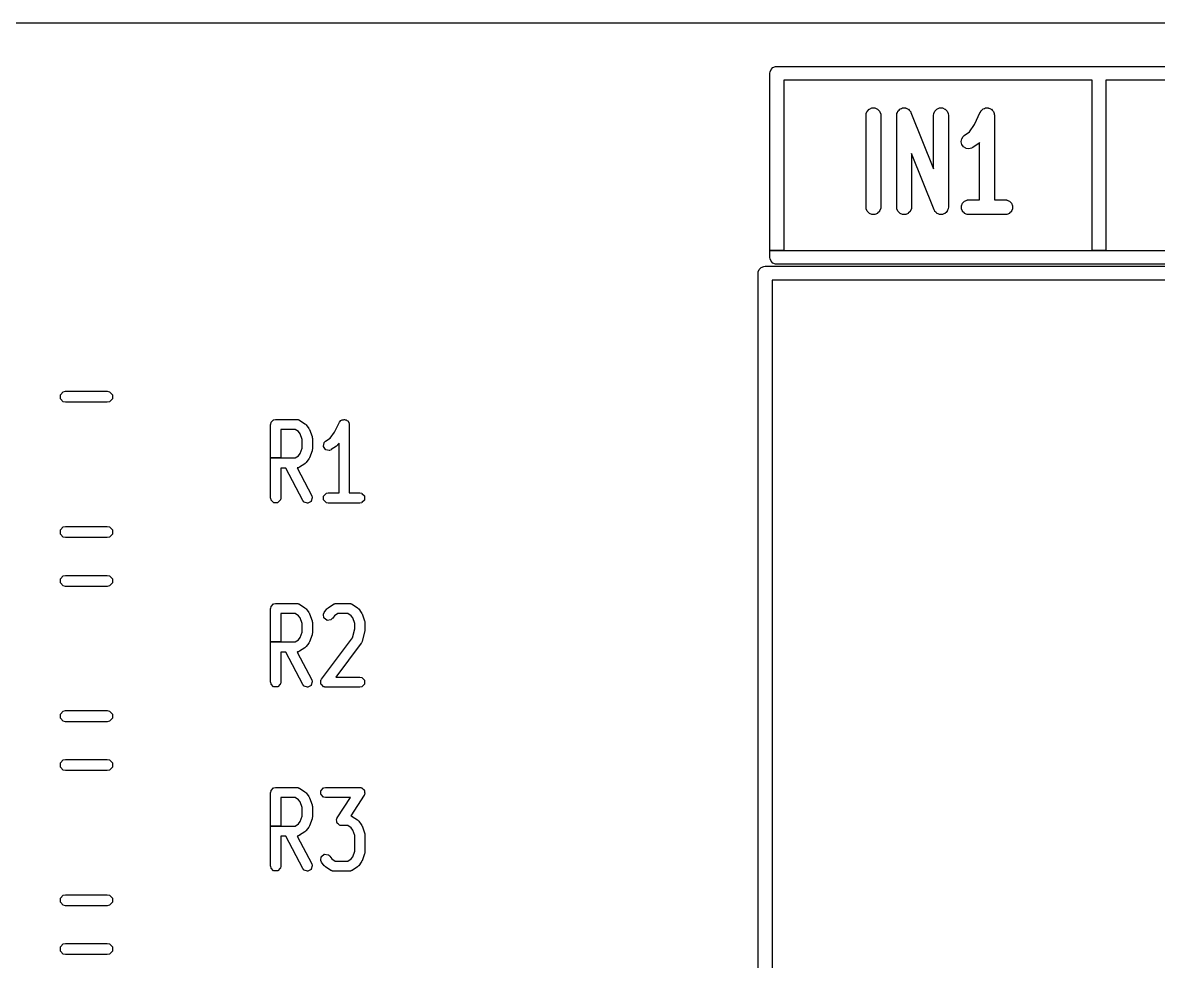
# Model space of a CAD drawing. Header units: millimetres. Extents: x 0 to 98, y 0 to 67.8.
# Drawn here: x 24.56 to 36.89, y 57.6 to 67.8 of the extents above; entities that cross this region are included whole.
import ezdxf

# ---------------------------------------------------------------- set-up
doc = ezdxf.new("R2010")
doc.units = ezdxf.units.MM
doc.layers.add('Edge.Cuts', color=254, linetype='CONTINUOUS', true_color=0xd0d2cd)

msp = doc.modelspace()

# ---------------------------------------------------------------- linework, layer by layer
at = {"layer": 'Edge.Cuts', "linetype": 'CONTINUOUS'}
for p, q in [((0, 67.8), (98, 67.8)), ((32.675, 67.25), (32.676441, 67.264632)), ((32.675, 65.325), (32.675, 67.25)), ((32.676441, 67.264632), (32.68764, 67.291668)), ((32.68764, 67.291668), (32.708332, 67.31236)), ((32.708332, 67.31236), (32.735368, 67.323559)), ((32.735368, 67.323559), (32.75, 67.325)), ((32.75, 67.325), (46.75, 67.325)), ((36.175, 67.175), (32.825, 67.175)), ((32.825, 67.175), (32.825, 65.325)), ((36.175, 65.325), (36.175, 67.175)), ((39.675, 67.175), (36.325, 67.175)), ((36.325, 67.175), (36.325, 65.325)), ((33.734104, 66.840385), (33.754796, 66.861077)), ((33.754796, 66.861077), (33.756419, 66.86216)), ((33.756419, 66.86216), (33.783455, 66.873359)), ((33.783455, 66.873359), (33.785368, 66.87374)), ((33.785368, 66.87374), (33.814632, 66.87374)), ((33.814632, 66.87374), (33.816545, 66.873359)), ((33.816545, 66.873359), (33.843581, 66.86216)), ((33.843581, 66.86216), (33.845204, 66.861077)), ((33.845204, 66.861077), (33.865896, 66.840385)), ((34.078131, 66.85108), (34.08813, 66.861077)), ((34.08813, 66.861077), (34.088914, 66.861602)), ((34.088914, 66.861602), (34.088941, 66.861628)), ((34.088941, 66.861628), (34.089355, 66.861898)), ((34.089355, 66.861898), (34.089745, 66.862158)), ((34.089745, 66.862158), (34.089777, 66.862172)), ((34.089777, 66.862172), (34.090571, 66.862687)), ((34.090571, 66.862687), (34.103713, 66.867945)), ((34.103713, 66.867945), (34.116788, 66.87336)), ((34.116788, 66.87336), (34.117713, 66.873544)), ((34.117713, 66.873544), (34.117744, 66.873556)), ((34.117744, 66.873556), (34.118239, 66.873649)), ((34.118239, 66.873649), (34.118701, 66.87374)), ((34.118701, 66.87374), (34.118732, 66.87374)), ((34.118732, 66.87374), (34.11966, 66.873913)), ((34.11966, 66.873913), (34.13384, 66.87374)), ((34.13384, 66.87374), (34.147965, 66.87374)), ((34.147965, 66.87374), (34.148888, 66.873557)), ((34.148888, 66.873557), (34.148925, 66.873556)), ((34.148925, 66.873556), (34.149434, 66.873448)), ((34.149434, 66.873448), (34.149877, 66.87336)), ((34.149877, 66.87336), (34.149906, 66.873348)), ((34.149906, 66.873348), (34.15083, 66.873152)), ((34.15083, 66.873152), (34.163868, 66.867565)), ((34.163868, 66.867565), (34.176915, 66.86216)), ((34.176915, 66.86216), (34.177697, 66.861638)), ((34.177697, 66.861638), (34.177729, 66.861624)), ((34.177729, 66.861624), (34.17813, 66.861349)), ((34.17813, 66.861349), (34.178537, 66.861077)), ((34.178537, 66.861077), (34.178561, 66.861053)), ((34.178561, 66.861053), (34.179336, 66.860521)), ((34.179336, 66.860521), (34.189228, 66.850385)), ((34.467437, 66.840385), (34.488129, 66.861077)), ((34.488129, 66.861077), (34.489752, 66.86216)), ((34.489752, 66.86216), (34.516788, 66.873359)), ((34.516788, 66.873359), (34.518701, 66.87374)), ((34.518701, 66.87374), (34.547965, 66.87374)), ((34.547965, 66.87374), (34.549878, 66.873359)), ((34.549878, 66.873359), (34.576914, 66.86216)), ((34.576914, 66.86216), (34.578537, 66.861077)), ((34.578537, 66.861077), (34.599229, 66.840385)), ((34.978998, 66.851947), (34.98813, 66.861077)), ((34.98813, 66.861077), (34.989749, 66.862159)), ((34.989749, 66.862159), (34.990482, 66.862464)), ((34.990482, 66.862464), (34.991069, 66.863)), ((34.991069, 66.863), (34.992735, 66.86401)), ((34.992735, 66.86401), (35.004876, 66.868426)), ((35.004876, 66.868426), (35.016788, 66.873359)), ((35.016788, 66.873359), (35.018701, 66.87374)), ((35.018701, 66.87374), (35.019494, 66.87374)), ((35.019494, 66.87374), (35.020236, 66.87401)), ((35.020236, 66.87401), (35.022165, 66.874306)), ((35.022165, 66.874306), (35.035042, 66.87374)), ((35.035042, 66.87374), (35.047965, 66.87374)), ((35.047965, 66.87374), (35.049877, 66.87336)), ((35.049877, 66.87336), (35.050611, 66.873057)), ((35.050611, 66.873057), (35.051402, 66.873021)), ((35.051402, 66.873021), (35.053295, 66.872557)), ((35.053295, 66.872557), (35.064992, 66.867099)), ((35.064992, 66.867099), (35.076914, 66.86216)), ((35.076914, 66.86216), (35.078537, 66.861077)), ((35.078537, 66.861077), (35.079098, 66.860516)), ((35.079098, 66.860516), (35.079813, 66.860182)), ((35.079813, 66.860182), (35.081386, 66.859028)), ((35.081386, 66.859028), (35.090086, 66.849528)), ((33.72, 66.795181), (33.720024, 66.795671)), ((33.72, 65.795181), (33.72, 66.795181)), ((33.720024, 66.795671), (33.721465, 66.810303)), ((33.721465, 66.810303), (33.721822, 66.811726)), ((33.721822, 66.811726), (33.733021, 66.838762)), ((33.733021, 66.838762), (33.734104, 66.840385)), ((33.865896, 66.840385), (33.866979, 66.838762)), ((33.866979, 66.838762), (33.878178, 66.811726)), ((33.878178, 66.811726), (33.878535, 66.810303)), ((33.878535, 66.810303), (33.879976, 66.795671)), ((33.879976, 66.795671), (33.88, 66.795181)), ((33.88, 66.795181), (33.88, 65.795181)), ((34.053333, 66.795181), (34.053357, 66.795671)), ((34.053333, 65.795181), (34.053333, 66.795181)), ((34.053357, 66.795671), (34.054798, 66.810303)), ((34.054798, 66.810303), (34.055153, 66.811722)), ((34.055153, 66.811722), (34.055165, 66.811753)), ((34.055165, 66.811753), (34.055362, 66.812678)), ((34.055362, 66.812678), (34.060956, 66.825733)), ((34.060956, 66.825733), (34.066354, 66.838763)), ((34.066354, 66.838763), (34.066875, 66.839545)), ((34.066875, 66.839545), (34.066891, 66.839581)), ((34.066891, 66.839581), (34.067183, 66.840007)), ((34.067183, 66.840007), (34.067432, 66.840379)), ((34.067432, 66.840379), (34.067456, 66.840404)), ((34.067456, 66.840404), (34.067993, 66.841184)), ((34.067993, 66.841184), (34.078131, 66.85108)), ((34.189228, 66.850385), (34.189229, 66.850385)), ((34.189229, 66.850385), (34.199229, 66.840385)), ((34.199229, 66.840385), (34.199748, 66.839606)), ((34.199748, 66.839606), (34.199775, 66.839579)), ((34.199775, 66.839579), (34.200635, 66.838389)), ((34.200635, 66.838389), (34.207407, 66.825338)), ((34.207407, 66.825338), (34.207611, 66.824892)), ((34.207611, 66.824892), (34.453333, 66.210587)), ((34.453333, 66.795181), (34.453357, 66.795671)), ((34.453333, 66.210587), (34.453333, 66.795181)), ((34.453357, 66.795671), (34.454798, 66.810303)), ((34.454798, 66.810303), (34.455155, 66.811726)), ((34.455155, 66.811726), (34.466354, 66.838762)), ((34.466354, 66.838762), (34.467437, 66.840385)), ((34.599229, 66.840385), (34.600312, 66.838762)), ((34.600312, 66.838762), (34.611511, 66.811726)), ((34.611511, 66.811726), (34.611868, 66.810303)), ((34.611868, 66.810303), (34.613309, 66.795671)), ((34.613309, 66.795671), (34.613333, 66.795181)), ((34.613333, 66.795181), (34.613333, 65.795181)), ((34.897121, 66.692479), (34.960838, 66.829011)), ((34.960838, 66.829011), (34.961067, 66.829445)), ((34.961067, 66.829445), (34.965811, 66.837456)), ((34.965811, 66.837456), (34.966355, 66.838766)), ((34.966355, 66.838766), (34.967435, 66.840382)), ((34.967435, 66.840382), (34.967706, 66.840654)), ((34.967706, 66.840654), (34.968562, 66.842097)), ((34.968562, 66.842097), (34.969486, 66.843234)), ((34.969486, 66.843234), (34.978998, 66.851947)), ((35.090086, 66.849528), (35.099229, 66.840385)), ((35.099229, 66.840385), (35.100312, 66.838763)), ((35.100312, 66.838763), (35.100614, 66.838033)), ((35.100614, 66.838033), (35.101151, 66.837447)), ((35.101151, 66.837447), (35.102162, 66.835778)), ((35.102162, 66.835778), (35.106568, 66.823658)), ((35.106568, 66.823658), (35.111511, 66.811727)), ((35.111511, 66.811727), (35.111868, 66.810303)), ((35.111868, 66.810303), (35.112032, 66.808633)), ((35.112032, 66.808633), (35.112162, 66.808276)), ((35.112162, 66.808276), (35.112458, 66.806347)), ((35.112458, 66.806347), (35.112395, 66.80494)), ((35.112395, 66.80494), (35.113309, 66.795671)), ((35.113309, 66.795671), (35.113333, 66.795181)), ((35.113333, 66.795181), (35.113333, 65.875181)), ((34.786834, 66.574566), (34.842332, 66.614208)), ((34.842332, 66.614208), (34.897121, 66.692479)), ((34.753438, 66.50795), (34.758248, 66.536815)), ((34.753499, 66.506), (34.753438, 66.50795)), ((34.7601, 66.47749), (34.753499, 66.506)), ((34.758248, 66.536815), (34.758938, 66.53864)), ((34.758938, 66.53864), (34.774429, 66.563467)), ((34.774429, 66.563467), (34.77538, 66.564584)), ((34.77538, 66.564584), (34.786449, 66.574261)), ((34.786449, 66.574261), (34.786834, 66.574566)), ((34.946499, 66.491987), (34.879832, 66.444368)), ((34.946884, 66.492292), (34.946499, 66.491987)), ((34.953284, 66.497889), (34.946884, 66.492292)), ((34.953333, 66.49792), (34.953284, 66.497889)), ((34.953333, 65.875181), (34.953333, 66.49792)), ((34.459055, 65.76547), (34.213333, 66.379775)), ((34.213333, 66.379775), (34.213333, 65.795181)), ((34.760902, 66.475712), (34.7601, 66.47749)), ((34.777911, 66.451899), (34.760902, 66.475712)), ((34.779333, 66.450563), (34.777911, 66.451899)), ((34.80416, 66.435072), (34.779333, 66.450563)), ((34.805985, 66.434382), (34.80416, 66.435072)), ((34.83485, 66.429572), (34.805985, 66.434382)), ((34.8368, 66.429633), (34.83485, 66.429572)), ((34.86531, 66.436234), (34.8368, 66.429633)), ((34.866675, 66.436771), (34.86531, 66.436234)), ((34.879419, 66.444103), (34.866675, 66.436771)), ((34.879832, 66.444368), (34.879419, 66.444103)), ((34.789752, 65.86216), (34.816788, 65.873359)), ((34.816788, 65.873359), (34.818211, 65.873716)), ((34.818211, 65.873716), (34.832843, 65.875157)), ((34.832843, 65.875157), (34.833333, 65.875181)), ((34.833333, 65.875181), (34.953333, 65.875181)), ((35.113333, 65.875181), (35.233333, 65.875181)), ((35.233333, 65.875181), (35.233823, 65.875157)), ((35.233823, 65.875157), (35.248455, 65.873716)), ((35.248455, 65.873716), (35.249878, 65.873359)), ((35.249878, 65.873359), (35.276914, 65.86216)), ((33.720024, 65.794691), (33.72, 65.795181)), ((33.721465, 65.780059), (33.720024, 65.794691)), ((33.721822, 65.778636), (33.721465, 65.780059)), ((33.733021, 65.7516), (33.721822, 65.778636)), ((33.734104, 65.749977), (33.733021, 65.7516)), ((33.754796, 65.729285), (33.734104, 65.749977)), ((33.865896, 65.749977), (33.845204, 65.729285)), ((33.866979, 65.7516), (33.865896, 65.749977)), ((33.878178, 65.778636), (33.866979, 65.7516)), ((33.878535, 65.780059), (33.878178, 65.778636)), ((33.879976, 65.794691), (33.878535, 65.780059)), ((33.88, 65.795181), (33.879976, 65.794691)), ((34.053357, 65.794691), (34.053333, 65.795181)), ((34.054798, 65.780059), (34.053357, 65.794691)), ((34.055155, 65.778636), (34.054798, 65.780059)), ((34.066354, 65.7516), (34.055155, 65.778636)), ((34.067437, 65.749977), (34.066354, 65.7516)), ((34.088129, 65.729285), (34.067437, 65.749977)), ((34.199229, 65.749977), (34.178537, 65.729285)), ((34.200312, 65.7516), (34.199229, 65.749977)), ((34.211511, 65.778636), (34.200312, 65.7516)), ((34.211868, 65.780059), (34.211511, 65.778636)), ((34.213309, 65.794691), (34.211868, 65.780059)), ((34.213333, 65.795181), (34.213309, 65.794691)), ((34.459259, 65.765024), (34.459055, 65.76547)), ((34.466031, 65.751973), (34.459259, 65.765024)), ((34.466891, 65.750784), (34.466031, 65.751973)), ((34.466913, 65.750762), (34.466891, 65.750784)), ((34.467437, 65.749977), (34.466913, 65.750762)), ((34.477436, 65.739978), (34.467437, 65.749977)), ((34.598673, 65.749177), (34.588492, 65.739242)), ((34.599204, 65.749954), (34.598673, 65.749177)), ((34.599223, 65.749972), (34.599204, 65.749954)), ((34.599467, 65.750339), (34.599223, 65.749972)), ((34.59978, 65.750794), (34.599467, 65.750339)), ((34.599792, 65.750824), (34.59978, 65.750794)), ((34.600312, 65.7516), (34.599792, 65.750824)), ((34.605708, 65.76463), (34.600312, 65.7516)), ((34.605709, 65.764629), (34.605708, 65.76463)), ((34.611304, 65.777683), (34.605709, 65.764629)), ((34.611497, 65.778603), (34.611304, 65.777683)), ((34.611508, 65.778627), (34.611497, 65.778603)), ((34.611868, 65.780059), (34.611508, 65.778627)), ((34.613309, 65.794691), (34.611868, 65.780059)), ((34.613333, 65.795181), (34.613309, 65.794691)), ((34.754774, 65.809813), (34.755155, 65.811726)), ((34.754774, 65.780549), (34.754774, 65.809813)), ((34.755155, 65.778636), (34.754774, 65.780549)), ((34.755155, 65.811726), (34.766354, 65.838762)), ((34.766354, 65.7516), (34.755155, 65.778636)), ((34.766354, 65.838762), (34.767437, 65.840385)), ((34.767437, 65.749977), (34.766354, 65.7516)), ((34.767437, 65.840385), (34.788129, 65.861077)), ((34.788129, 65.729285), (34.767437, 65.749977)), ((34.788129, 65.861077), (34.789752, 65.86216)), ((35.276914, 65.86216), (35.278537, 65.861077)), ((35.278537, 65.861077), (35.299229, 65.840385)), ((35.299229, 65.749977), (35.278537, 65.729285)), ((35.299229, 65.840385), (35.300312, 65.838762)), ((35.300312, 65.7516), (35.299229, 65.749977)), ((35.300312, 65.838762), (35.311511, 65.811726)), ((35.311511, 65.778636), (35.300312, 65.7516)), ((35.311511, 65.811726), (35.311892, 65.809813)), ((35.311892, 65.780549), (35.311511, 65.778636)), ((35.311892, 65.809813), (35.311892, 65.780549)), ((33.756419, 65.728202), (33.754796, 65.729285)), ((33.783455, 65.717003), (33.756419, 65.728202)), ((33.785368, 65.716622), (33.783455, 65.717003)), ((33.814632, 65.716622), (33.785368, 65.716622)), ((33.816545, 65.717003), (33.814632, 65.716622)), ((33.843581, 65.728202), (33.816545, 65.717003)), ((33.845204, 65.729285), (33.843581, 65.728202)), ((34.089752, 65.728202), (34.088129, 65.729285)), ((34.116788, 65.717003), (34.089752, 65.728202)), ((34.118701, 65.716622), (34.116788, 65.717003)), ((34.147965, 65.716622), (34.118701, 65.716622)), ((34.149878, 65.717003), (34.147965, 65.716622)), ((34.176914, 65.728202), (34.149878, 65.717003)), ((34.178537, 65.729285), (34.176914, 65.728202)), ((34.48733, 65.729841), (34.477436, 65.739979)), ((34.477436, 65.739979), (34.477436, 65.739978)), ((34.488102, 65.729312), (34.48733, 65.729841)), ((34.488129, 65.729285), (34.488102, 65.729312)), ((34.488584, 65.728981), (34.488129, 65.729285)), ((34.488942, 65.728736), (34.488584, 65.728981)), ((34.488969, 65.728725), (34.488942, 65.728736)), ((34.489752, 65.728202), (34.488969, 65.728725)), ((34.50278, 65.722806), (34.489752, 65.728202)), ((34.50278, 65.722805), (34.50278, 65.722806)), ((34.515835, 65.71721), (34.50278, 65.722805)), ((34.516753, 65.717017), (34.515835, 65.71721)), ((34.516783, 65.717004), (34.516753, 65.717017)), ((34.517305, 65.7169), (34.516783, 65.717004)), ((34.517751, 65.716806), (34.517305, 65.7169)), ((34.517778, 65.716806), (34.517751, 65.716806)), ((34.518701, 65.716622), (34.517778, 65.716806)), ((34.532826, 65.716622), (34.518701, 65.716622)), ((34.547006, 65.716449), (34.532826, 65.716622)), ((34.547934, 65.716622), (34.547006, 65.716449)), ((34.547965, 65.716622), (34.547934, 65.716622)), ((34.548411, 65.716711), (34.547965, 65.716622)), ((34.548922, 65.716806), (34.548411, 65.716711)), ((34.548954, 65.716819), (34.548922, 65.716806)), ((34.549879, 65.717003), (34.548954, 65.716819)), ((34.562938, 65.722414), (34.549879, 65.717003)), ((34.576095, 65.727675), (34.562938, 65.722414)), ((34.576884, 65.72819), (34.576095, 65.727675)), ((34.576908, 65.728199), (34.576884, 65.72819)), ((34.577262, 65.728436), (34.576908, 65.728199)), ((34.577736, 65.728744), (34.577262, 65.728436)), ((34.57776, 65.728768), (34.577736, 65.728744)), ((34.578537, 65.729286), (34.57776, 65.728768)), ((34.588492, 65.739242), (34.578537, 65.729286)), ((34.789752, 65.728202), (34.788129, 65.729285)), ((34.816788, 65.717003), (34.789752, 65.728202)), ((34.818211, 65.716646), (34.816788, 65.717003)), ((34.832843, 65.715205), (34.818211, 65.716646)), ((34.833333, 65.715181), (34.832843, 65.715205)), ((35.233333, 65.715181), (34.833333, 65.715181)), ((35.233823, 65.715205), (35.233333, 65.715181)), ((35.248455, 65.716646), (35.233823, 65.715205)), ((35.249878, 65.717003), (35.248455, 65.716646)), ((35.276914, 65.728202), (35.249878, 65.717003)), ((35.278537, 65.729285), (35.276914, 65.728202)), ((32.675, 65.25), (32.675, 65.325)), ((32.675, 65.325), (32.825, 65.325)), ((32.825, 65.325), (32.675, 65.325)), ((32.825, 65.325), (36.175, 65.325)), ((36.175, 65.325), (36.325, 65.325)), ((36.325, 65.325), (36.175, 65.325)), ((36.325, 65.325), (39.675, 65.325)), ((32.559642, 65.119333), (32.580666, 65.140357)), ((32.580666, 65.140357), (32.608134, 65.151735)), ((32.608134, 65.151735), (32.623, 65.153199)), ((32.623, 65.153199), (48.377, 65.153199)), ((32.676441, 65.235368), (32.675, 65.25)), ((32.68764, 65.208332), (32.676441, 65.235368)), ((32.708332, 65.18764), (32.68764, 65.208332)), ((32.735368, 65.176441), (32.708332, 65.18764)), ((32.75, 65.175), (32.735368, 65.176441)), ((46.75, 65.175), (32.75, 65.175)), ((32.5468, 65.076999), (32.548264, 65.091865)), ((32.5468, 52.8992), (32.5468, 65.076999)), ((32.548264, 65.091865), (32.559642, 65.119333)), ((48.3008, 65.000799), (32.6992, 65.000799)), ((32.6992, 65.000799), (32.6992, 52.8992)), ((24.967503, 63.757961), (24.999975, 63.790433)), ((24.999975, 63.790433), (25.022936, 63.795)), ((25.022936, 63.795), (25.477064, 63.795)), ((25.477064, 63.795), (25.500025, 63.790433)), ((25.500025, 63.790433), (25.532497, 63.757961)), ((24.967503, 63.712039), (24.967503, 63.757961)), ((24.999975, 63.679567), (24.967503, 63.712039)), ((25.022936, 63.675), (24.999975, 63.679567)), ((25.477064, 63.675), (25.022936, 63.675)), ((25.500025, 63.679567), (25.477064, 63.675)), ((25.532497, 63.712039), (25.500025, 63.679567)), ((25.532497, 63.757961), (25.532497, 63.712039)), ((27.252143, 63.435105), (27.252239, 63.43608)), ((27.252143, 63.071058), (27.252143, 63.435105)), ((27.252239, 63.43608), (27.256045, 63.455214)), ((27.256045, 63.455214), (27.257413, 63.457775)), ((27.257413, 63.457775), (27.284473, 63.484835)), ((27.284473, 63.484835), (27.287034, 63.486203)), ((27.287034, 63.486203), (27.306168, 63.490009)), ((27.306168, 63.490009), (27.307143, 63.490105)), ((27.307143, 63.490105), (27.535714, 63.490105)), ((27.535714, 63.490105), (27.536689, 63.490009)), ((27.536689, 63.490009), (27.54296, 63.488763)), ((27.54296, 63.488763), (27.544438, 63.489057)), ((27.544438, 63.489057), (27.547325, 63.488776)), ((27.547325, 63.488776), (27.551447, 63.487075)), ((27.551447, 63.487075), (27.555824, 63.486203)), ((27.555824, 63.486203), (27.558384, 63.484835)), ((27.558384, 63.484835), (27.55945, 63.483769)), ((27.55945, 63.483769), (27.565358, 63.481329)), ((27.565358, 63.481329), (27.566222, 63.480868)), ((27.566222, 63.480868), (27.623365, 63.442773)), ((27.623365, 63.442773), (27.624124, 63.442152)), ((27.624124, 63.442152), (27.630004, 63.436284)), ((27.630004, 63.436284), (27.636195, 63.430733)), ((27.636195, 63.430733), (27.636857, 63.43001)), ((27.636857, 63.43001), (27.665428, 63.391915)), ((27.945882, 63.349856), (28.000807, 63.459702)), ((28.000807, 63.459702), (28.001329, 63.460532)), ((28.001329, 63.460532), (28.01329, 63.475944)), ((28.01329, 63.475944), (28.015658, 63.477621)), ((28.015658, 63.477621), (28.022346, 63.479851)), ((28.022346, 63.479851), (28.027331, 63.484835)), ((28.027331, 63.484835), (28.030866, 63.486299)), ((28.030866, 63.486299), (28.041694, 63.486299)), ((28.041694, 63.486299), (28.051964, 63.489722)), ((28.051964, 63.489722), (28.055781, 63.489451)), ((28.055781, 63.489451), (28.062085, 63.486299)), ((28.062085, 63.486299), (28.069134, 63.486299)), ((28.069134, 63.486299), (28.07267, 63.484835)), ((28.07267, 63.484835), (28.080327, 63.477178)), ((28.080327, 63.477178), (28.090009, 63.472337)), ((28.090009, 63.472337), (28.092516, 63.469446)), ((28.092516, 63.469446), (28.094744, 63.462761)), ((28.094744, 63.462761), (28.09973, 63.457775)), ((28.09973, 63.457775), (28.101098, 63.455214)), ((28.101098, 63.455214), (28.104904, 63.43608)), ((28.104904, 63.43608), (28.105, 63.435105)), ((28.105, 63.435105), (28.105, 62.690105)), ((27.519062, 63.380105), (27.362143, 63.380105)), ((27.362143, 63.380105), (27.362143, 63.071058)), ((27.554509, 63.356474), (27.519062, 63.380105)), ((27.572698, 63.332223), (27.554509, 63.356474)), ((27.595, 63.272751), (27.572698, 63.332223)), ((27.665428, 63.391915), (27.665937, 63.391077)), ((27.665937, 63.391077), (27.668896, 63.384906)), ((27.668896, 63.384906), (27.672493, 63.379106)), ((27.672493, 63.379106), (27.672926, 63.378227)), ((27.672926, 63.378227), (27.701498, 63.302037)), ((27.701498, 63.302037), (27.70175, 63.301089)), ((27.70175, 63.301089), (27.703175, 63.292389)), ((27.703175, 63.292389), (27.704904, 63.2837)), ((27.704904, 63.2837), (27.705, 63.282724)), ((27.705, 63.282724), (27.705, 63.168439)), ((27.848062, 63.252297), (27.897366, 63.285168)), ((27.897366, 63.285168), (27.945882, 63.349856)), ((27.572698, 63.118942), (27.595, 63.178414)), ((27.595, 63.178414), (27.595, 63.272751)), ((27.703175, 63.158776), (27.70175, 63.150074)), ((27.704904, 63.167463), (27.703175, 63.158776)), ((27.705, 63.168439), (27.704904, 63.167463)), ((27.824619, 63.197812), (27.832124, 63.235337)), ((27.825362, 63.194058), (27.824619, 63.197812)), ((27.846589, 63.162217), (27.825362, 63.194058)), ((27.832124, 63.235337), (27.833495, 63.237895)), ((27.833495, 63.237895), (27.847304, 63.251676)), ((27.846589, 63.162216), (27.846589, 63.162217)), ((27.849768, 63.160087), (27.846589, 63.162216)), ((27.847304, 63.251676), (27.848062, 63.252297)), ((27.887293, 63.152582), (27.849768, 63.160087)), ((27.908214, 63.16031), (27.890182, 63.152864)), ((27.909079, 63.160771), (27.908214, 63.16031)), ((27.966222, 63.198866), (27.909079, 63.160771)), ((27.966981, 63.199487), (27.966222, 63.198866)), ((27.972857, 63.205354), (27.966981, 63.199487)), ((27.979052, 63.210906), (27.972857, 63.205354)), ((27.979714, 63.211629), (27.979052, 63.210906)), ((27.995, 63.232011), (27.979714, 63.211629)), ((27.995, 62.690105), (27.995, 63.232011)), ((27.252143, 62.635105), (27.252143, 63.071058)), ((27.252143, 63.071058), (27.362143, 63.071058)), ((27.362143, 63.071058), (27.252143, 63.071058)), ((27.362143, 63.071058), (27.519061, 63.071058)), ((27.519061, 63.071058), (27.55451, 63.094692)), ((27.55451, 63.094692), (27.572698, 63.118942)), ((27.665428, 63.059248), (27.636857, 63.021153)), ((27.665937, 63.060087), (27.665428, 63.059248)), ((27.668892, 63.066252), (27.665937, 63.060087)), ((27.672493, 63.072056), (27.668892, 63.066252)), ((27.672926, 63.072936), (27.672493, 63.072056)), ((27.701498, 63.149126), (27.672926, 63.072936)), ((27.70175, 63.150074), (27.701498, 63.149126)), ((27.890182, 63.152864), (27.887293, 63.152582)), ((27.416756, 62.961058), (27.362143, 62.961058)), ((27.362143, 62.961058), (27.362143, 62.635105)), ((27.601303, 62.609539), (27.416756, 62.961058)), ((27.542959, 62.962402), (27.540541, 62.961921)), ((27.540541, 62.961921), (27.698697, 62.66067)), ((27.544436, 62.962106), (27.542959, 62.962402)), ((27.547326, 62.962388), (27.544436, 62.962106)), ((27.551445, 62.96409), (27.547326, 62.962388)), ((27.555823, 62.96496), (27.551445, 62.96409)), ((27.558385, 62.966329), (27.555823, 62.96496)), ((27.559449, 62.967395), (27.558385, 62.966329)), ((27.565357, 62.969833), (27.559449, 62.967395)), ((27.566222, 62.970295), (27.565357, 62.969833)), ((27.623365, 63.00839), (27.566222, 62.970295)), ((27.624124, 63.009011), (27.623365, 63.00839)), ((27.630013, 63.01489), (27.624124, 63.009011)), ((27.636194, 63.02043), (27.630013, 63.01489)), ((27.636857, 63.021153), (27.636194, 63.02043)), ((27.828841, 62.657775), (27.855901, 62.684835)), ((27.855901, 62.684835), (27.858462, 62.686203)), ((27.858462, 62.686203), (27.877596, 62.690009)), ((27.877596, 62.690009), (27.878571, 62.690105)), ((27.878571, 62.690105), (27.995, 62.690105)), ((28.105, 62.690105), (28.221428, 62.690105)), ((28.221428, 62.690105), (28.222403, 62.690009)), ((28.222403, 62.690009), (28.241537, 62.686203)), ((28.241537, 62.686203), (28.244098, 62.684835)), ((28.244098, 62.684835), (28.271158, 62.657775)), ((27.252239, 62.63413), (27.252143, 62.635105)), ((27.256045, 62.614996), (27.252239, 62.63413)), ((27.257413, 62.612435), (27.256045, 62.614996)), ((27.284473, 62.585375), (27.257413, 62.612435)), ((27.288009, 62.583911), (27.284473, 62.585375)), ((27.326277, 62.583911), (27.288009, 62.583911)), ((27.329813, 62.585375), (27.326277, 62.583911)), ((27.356873, 62.612435), (27.329813, 62.585375)), ((27.358241, 62.614996), (27.356873, 62.612435)), ((27.362047, 62.63413), (27.358241, 62.614996)), ((27.362143, 62.635105), (27.362047, 62.63413)), ((27.601842, 62.60872), (27.601303, 62.609539)), ((27.614106, 62.593548), (27.601842, 62.60872)), ((27.616507, 62.591917), (27.614106, 62.593548)), ((27.653044, 62.580537), (27.616507, 62.591917)), ((27.656855, 62.580884), (27.653044, 62.580537)), ((27.690738, 62.598672), (27.656855, 62.580884)), ((27.693188, 62.601612), (27.690738, 62.598672)), ((27.704568, 62.638149), (27.693188, 62.601612)), ((27.698697, 62.66067), (27.699065, 62.659762)), ((27.699065, 62.659762), (27.704589, 62.641052)), ((27.704589, 62.641052), (27.704568, 62.638149)), ((27.827377, 62.654239), (27.828841, 62.657775)), ((27.827377, 62.615971), (27.827377, 62.654239)), ((27.828841, 62.612435), (27.827377, 62.615971)), ((27.855901, 62.585375), (27.828841, 62.612435)), ((27.858462, 62.584007), (27.855901, 62.585375)), ((27.877596, 62.580201), (27.858462, 62.584007)), ((27.878571, 62.580105), (27.877596, 62.580201)), ((28.221428, 62.580105), (27.878571, 62.580105)), ((28.222403, 62.580201), (28.221428, 62.580105)), ((28.241537, 62.584007), (28.222403, 62.580201)), ((28.244098, 62.585375), (28.241537, 62.584007)), ((28.271158, 62.612435), (28.244098, 62.585375)), ((28.271158, 62.657775), (28.272622, 62.654239)), ((28.272622, 62.615971), (28.271158, 62.612435)), ((28.272622, 62.654239), (28.272622, 62.615971)), ((24.967503, 62.287961), (24.999975, 62.320433)), ((24.999975, 62.320433), (25.022936, 62.325)), ((25.022936, 62.325), (25.477064, 62.325)), ((25.477064, 62.325), (25.500025, 62.320433)), ((25.500025, 62.320433), (25.532497, 62.287961)), ((24.967503, 62.242039), (24.967503, 62.287961)), ((24.999975, 62.209567), (24.967503, 62.242039)), ((25.022936, 62.205), (24.999975, 62.209567)), ((25.477064, 62.205), (25.022936, 62.205)), ((25.500025, 62.209567), (25.477064, 62.205)), ((25.532497, 62.242039), (25.500025, 62.209567)), ((25.532497, 62.287961), (25.532497, 62.242039)), ((24.967503, 61.757961), (24.999975, 61.790433)), ((24.967503, 61.712039), (24.967503, 61.757961)), ((24.999975, 61.679567), (24.967503, 61.712039)), ((24.999975, 61.790433), (25.022936, 61.795)), ((25.022936, 61.675), (24.999975, 61.679567)), ((25.022936, 61.795), (25.477064, 61.795)), ((25.477064, 61.795), (25.500025, 61.790433)), ((25.500025, 61.679567), (25.477064, 61.675)), ((25.500025, 61.790433), (25.532497, 61.757961)), ((25.532497, 61.712039), (25.500025, 61.679567)), ((25.532497, 61.757961), (25.532497, 61.712039)), ((25.477064, 61.675), (25.022936, 61.675)), ((27.252143, 61.435105), (27.252239, 61.43608)), ((27.252143, 61.071058), (27.252143, 61.435105)), ((27.252239, 61.43608), (27.256045, 61.455214)), ((27.256045, 61.455214), (27.257413, 61.457775)), ((27.257413, 61.457775), (27.284473, 61.484835)), ((27.284473, 61.484835), (27.287034, 61.486203)), ((27.287034, 61.486203), (27.306168, 61.490009)), ((27.306168, 61.490009), (27.307143, 61.490105)), ((27.307143, 61.490105), (27.535714, 61.490105)), ((27.535714, 61.490105), (27.536689, 61.490009)), ((27.536689, 61.490009), (27.54296, 61.488763)), ((27.54296, 61.488763), (27.544438, 61.489057)), ((27.544438, 61.489057), (27.547325, 61.488776)), ((27.547325, 61.488776), (27.551447, 61.487075)), ((27.551447, 61.487075), (27.555824, 61.486203)), ((27.555824, 61.486203), (27.558384, 61.484835)), ((27.558384, 61.484835), (27.55945, 61.483769)), ((27.55945, 61.483769), (27.565358, 61.481329)), ((27.565358, 61.481329), (27.566222, 61.480868)), ((27.566222, 61.480868), (27.623365, 61.442773)), ((27.623365, 61.442773), (27.624124, 61.442152)), ((27.624124, 61.442152), (27.630004, 61.436284)), ((27.630004, 61.436284), (27.636195, 61.430733)), ((27.636195, 61.430733), (27.636857, 61.43001)), ((27.636857, 61.43001), (27.665428, 61.391915)), ((27.834571, 61.391916), (27.863143, 61.43001)), ((27.863143, 61.43001), (27.863805, 61.430733)), ((27.863805, 61.430733), (27.869995, 61.436285)), ((27.869995, 61.436285), (27.875876, 61.442152)), ((27.875876, 61.442152), (27.876635, 61.442773)), ((27.876635, 61.442773), (27.933778, 61.480868)), ((27.933778, 61.480868), (27.934642, 61.481329)), ((27.934642, 61.481329), (27.940549, 61.483769)), ((27.940549, 61.483769), (27.941617, 61.484836)), ((27.941617, 61.484836), (27.944175, 61.486203)), ((27.944175, 61.486203), (27.948554, 61.487076)), ((27.948554, 61.487076), (27.952676, 61.488776)), ((27.952676, 61.488776), (27.955562, 61.489057)), ((27.955562, 61.489057), (27.957038, 61.488763)), ((27.957038, 61.488763), (27.963311, 61.490009)), ((27.963311, 61.490009), (27.964286, 61.490105)), ((27.964286, 61.490105), (28.107143, 61.490105)), ((28.107143, 61.490105), (28.108118, 61.490009)), ((28.108118, 61.490009), (28.114389, 61.488763)), ((28.114389, 61.488763), (28.115867, 61.489057)), ((28.115867, 61.489057), (28.118754, 61.488776)), ((28.118754, 61.488776), (28.122876, 61.487075)), ((28.122876, 61.487075), (28.127253, 61.486203)), ((28.127253, 61.486203), (28.129813, 61.484835)), ((28.129813, 61.484835), (28.130879, 61.483769)), ((28.130879, 61.483769), (28.136787, 61.481329)), ((28.136787, 61.481329), (28.137651, 61.480868)), ((28.137651, 61.480868), (28.194794, 61.442773)), ((28.194794, 61.442773), (28.195553, 61.442152)), ((28.195553, 61.442152), (28.201433, 61.436284)), ((28.201433, 61.436284), (28.207624, 61.430733)), ((28.207624, 61.430733), (28.208286, 61.43001)), ((28.208286, 61.43001), (28.236857, 61.391915)), ((27.519062, 61.380105), (27.362143, 61.380105)), ((27.362143, 61.380105), (27.362143, 61.071058)), ((27.554509, 61.356474), (27.519062, 61.380105)), ((27.572698, 61.332223), (27.554509, 61.356474)), ((27.595, 61.272751), (27.572698, 61.332223)), ((27.665428, 61.391915), (27.665937, 61.391077)), ((27.665937, 61.391077), (27.668896, 61.384906)), ((27.668896, 61.384906), (27.672493, 61.379106)), ((27.672493, 61.379106), (27.672926, 61.378227)), ((27.672926, 61.378227), (27.701498, 61.302037)), ((27.825186, 61.370618), (27.825628, 61.373487)), ((27.830597, 61.332734), (27.825186, 61.370618)), ((27.825628, 61.373487), (27.834063, 61.391078)), ((27.832547, 61.329441), (27.830597, 61.332734)), ((27.863161, 61.30648), (27.832547, 61.329441)), ((27.834063, 61.391078), (27.834571, 61.391916)), ((27.866868, 61.30553), (27.863161, 61.30648)), ((27.904752, 61.310941), (27.866868, 61.30553)), ((27.907383, 61.312168), (27.904752, 61.310941)), ((27.921909, 61.325191), (27.907383, 61.312168)), ((27.922571, 61.325914), (27.921909, 61.325191)), ((27.94549, 61.356475), (27.922571, 61.325914)), ((27.980938, 61.380105), (27.94549, 61.356475)), ((28.090491, 61.380105), (27.980938, 61.380105)), ((28.125937, 61.356475), (28.090491, 61.380105)), ((28.144123, 61.332225), (28.125937, 61.356475)), ((28.166428, 61.272749), (28.144123, 61.332225)), ((28.236857, 61.391915), (28.237365, 61.391077)), ((28.237365, 61.391077), (28.240318, 61.384918)), ((28.240318, 61.384918), (28.243923, 61.379106)), ((28.243923, 61.379106), (28.244356, 61.378227)), ((28.244356, 61.378227), (28.272927, 61.302036)), ((27.595, 61.178414), (27.595, 61.272751)), ((27.701498, 61.302037), (27.70175, 61.301089)), ((27.70175, 61.301089), (27.703175, 61.292389)), ((27.703175, 61.292389), (27.704904, 61.2837)), ((27.704904, 61.2837), (27.705, 61.282724)), ((27.705, 61.282724), (27.705, 61.168439)), ((28.142191, 61.116363), (28.166428, 61.213306)), ((28.166428, 61.213306), (28.166428, 61.272749)), ((28.274786, 61.193194), (28.246215, 61.078908)), ((28.272927, 61.302036), (28.273179, 61.301088)), ((28.273179, 61.301088), (28.274606, 61.292376)), ((28.274606, 61.292376), (28.276332, 61.2837)), ((28.274929, 61.194165), (28.274786, 61.193194)), ((28.275207, 61.199911), (28.274929, 61.194165)), ((28.276332, 61.205558), (28.275207, 61.199911)), ((28.276332, 61.2837), (28.276428, 61.282724)), ((28.276428, 61.206534), (28.276332, 61.205558)), ((28.276428, 61.282724), (28.276428, 61.206534)), ((27.252143, 60.635105), (27.252143, 61.071058)), ((27.252143, 61.071058), (27.362143, 61.071058)), ((27.362143, 61.071058), (27.252143, 61.071058)), ((27.362143, 61.071058), (27.519061, 61.071058)), ((27.519061, 61.071058), (27.55451, 61.094692)), ((27.55451, 61.094692), (27.572698, 61.118942)), ((27.572698, 61.118942), (27.595, 61.178414)), ((27.665428, 61.059248), (27.636857, 61.021153)), ((27.665937, 61.060087), (27.665428, 61.059248)), ((27.668892, 61.066252), (27.665937, 61.060087)), ((27.672493, 61.072056), (27.668892, 61.066252)), ((27.672926, 61.072936), (27.672493, 61.072056)), ((27.701498, 61.149126), (27.672926, 61.072936)), ((27.70175, 61.150074), (27.701498, 61.149126)), ((27.703175, 61.158776), (27.70175, 61.150074)), ((27.704904, 61.167463), (27.703175, 61.158776)), ((27.705, 61.168439), (27.704904, 61.167463)), ((27.806, 60.668105), (28.142191, 61.116363)), ((28.236857, 61.059248), (27.96, 60.690105)), ((28.237368, 61.060092), (28.236857, 61.059248)), ((28.237419, 61.060201), (28.237368, 61.060092)), ((28.237552, 61.060346), (28.237419, 61.060201)), ((28.241637, 61.068994), (28.237552, 61.060346)), ((28.245801, 61.077677), (28.241636, 61.068995)), ((28.241636, 61.068995), (28.241637, 61.068994)), ((28.24583, 61.07787), (28.245801, 61.077677)), ((28.245876, 61.077965), (28.24583, 61.07787)), ((28.246215, 61.078908), (28.245876, 61.077965)), ((27.416756, 60.961058), (27.362143, 60.961058)), ((27.362143, 60.961058), (27.362143, 60.635105)), ((27.601303, 60.609539), (27.416756, 60.961058)), ((27.542959, 60.962402), (27.540541, 60.961921)), ((27.540541, 60.961921), (27.698697, 60.66067)), ((27.544436, 60.962106), (27.542959, 60.962402)), ((27.547326, 60.962388), (27.544436, 60.962106)), ((27.551445, 60.96409), (27.547326, 60.962388)), ((27.555823, 60.96496), (27.551445, 60.96409)), ((27.558385, 60.966329), (27.555823, 60.96496)), ((27.559449, 60.967395), (27.558385, 60.966329)), ((27.565357, 60.969833), (27.559449, 60.967395)), ((27.566222, 60.970295), (27.565357, 60.969833)), ((27.623365, 61.00839), (27.566222, 60.970295)), ((27.624124, 61.009011), (27.623365, 61.00839)), ((27.630013, 61.01489), (27.624124, 61.009011)), ((27.636194, 61.02043), (27.630013, 61.01489)), ((27.636857, 61.021153), (27.636194, 61.02043)), ((27.96, 60.690105), (28.221428, 60.690105)), ((28.221428, 60.690105), (28.222403, 60.690009)), ((28.222403, 60.690009), (28.241537, 60.686203)), ((27.252239, 60.63413), (27.252143, 60.635105)), ((27.256045, 60.614996), (27.252239, 60.63413)), ((27.257413, 60.612435), (27.256045, 60.614996)), ((27.284473, 60.585375), (27.257413, 60.612435)), ((27.288009, 60.583911), (27.284473, 60.585375)), ((27.326277, 60.583911), (27.288009, 60.583911)), ((27.329813, 60.585375), (27.326277, 60.583911)), ((27.356873, 60.612435), (27.329813, 60.585375)), ((27.358241, 60.614996), (27.356873, 60.612435)), ((27.362047, 60.63413), (27.358241, 60.614996)), ((27.362143, 60.635105), (27.362047, 60.63413)), ((27.601842, 60.60872), (27.601303, 60.609539)), ((27.614106, 60.593548), (27.601842, 60.60872)), ((27.616507, 60.591917), (27.614106, 60.593548)), ((27.653044, 60.580537), (27.616507, 60.591917)), ((27.656855, 60.580884), (27.653044, 60.580537)), ((27.690738, 60.598672), (27.656855, 60.580884)), ((27.693188, 60.601612), (27.690738, 60.598672)), ((27.704568, 60.638149), (27.693188, 60.601612)), ((27.698697, 60.66067), (27.699065, 60.659762)), ((27.699065, 60.659762), (27.704589, 60.641052)), ((27.704589, 60.641052), (27.704568, 60.638149)), ((27.796614, 60.646807), (27.797055, 60.649676)), ((27.798806, 60.631463), (27.796614, 60.646807)), ((27.797055, 60.649676), (27.798806, 60.653328)), ((27.798806, 60.654239), (27.80027, 60.657774)), ((27.798806, 60.653328), (27.798806, 60.654239)), ((27.798806, 60.615971), (27.798806, 60.631463)), ((27.80027, 60.612435), (27.798806, 60.615971)), ((27.80027, 60.657774), (27.801555, 60.659061)), ((27.801732, 60.610973), (27.80027, 60.612435)), ((27.801555, 60.659061), (27.805492, 60.667267)), ((27.802026, 60.608922), (27.801732, 60.610973)), ((27.803976, 60.60563), (27.802026, 60.608922)), ((27.816371, 60.596334), (27.803976, 60.60563)), ((27.805492, 60.667267), (27.806, 60.668105)), ((27.82733, 60.585375), (27.816371, 60.596334)), ((27.829891, 60.584007), (27.82733, 60.585375)), ((27.833859, 60.583218), (27.829891, 60.584007)), ((27.834591, 60.582669), (27.833859, 60.583218)), ((27.838298, 60.581719), (27.834591, 60.582669)), ((27.840098, 60.581977), (27.838298, 60.581719)), ((27.849025, 60.580201), (27.840098, 60.581977)), ((27.85, 60.580105), (27.849025, 60.580201)), ((28.221428, 60.580105), (27.85, 60.580105)), ((28.222403, 60.580201), (28.221428, 60.580105)), ((28.241537, 60.584007), (28.222403, 60.580201)), ((28.241537, 60.686203), (28.244098, 60.684835)), ((28.244098, 60.585375), (28.241537, 60.584007)), ((28.244098, 60.684835), (28.271158, 60.657775)), ((28.271158, 60.612435), (28.244098, 60.585375)), ((28.271158, 60.657775), (28.272622, 60.654239)), ((28.272622, 60.615971), (28.271158, 60.612435)), ((28.272622, 60.654239), (28.272622, 60.615971)), ((24.967503, 60.287961), (24.999975, 60.320433)), ((24.999975, 60.320433), (25.022936, 60.325)), ((25.022936, 60.325), (25.477064, 60.325)), ((25.477064, 60.325), (25.500025, 60.320433)), ((25.500025, 60.320433), (25.532497, 60.287961)), ((24.967503, 60.242039), (24.967503, 60.287961)), ((24.999975, 60.209567), (24.967503, 60.242039)), ((25.022936, 60.205), (24.999975, 60.209567)), ((25.477064, 60.205), (25.022936, 60.205)), ((25.500025, 60.209567), (25.477064, 60.205)), ((25.532497, 60.242039), (25.500025, 60.209567)), ((25.532497, 60.287961), (25.532497, 60.242039)), ((24.967503, 59.757961), (24.999975, 59.790433)), ((24.967503, 59.712039), (24.967503, 59.757961)), ((24.999975, 59.679567), (24.967503, 59.712039)), ((24.999975, 59.790433), (25.022936, 59.795)), ((25.022936, 59.795), (25.477064, 59.795)), ((25.477064, 59.795), (25.500025, 59.790433)), ((25.500025, 59.790433), (25.532497, 59.757961)), ((25.532497, 59.712039), (25.500025, 59.679567)), ((25.532497, 59.757961), (25.532497, 59.712039)), ((25.022936, 59.675), (24.999975, 59.679567)), ((25.477064, 59.675), (25.022936, 59.675)), ((25.500025, 59.679567), (25.477064, 59.675)), ((27.256045, 59.455214), (27.257413, 59.457775)), ((27.257413, 59.457775), (27.284473, 59.484835)), ((27.284473, 59.484835), (27.287034, 59.486203)), ((27.287034, 59.486203), (27.306168, 59.490009)), ((27.306168, 59.490009), (27.307143, 59.490105)), ((27.307143, 59.490105), (27.535714, 59.490105)), ((27.535714, 59.490105), (27.536689, 59.490009)), ((27.536689, 59.490009), (27.54296, 59.488763)), ((27.54296, 59.488763), (27.544438, 59.489057)), ((27.544438, 59.489057), (27.547325, 59.488776)), ((27.547325, 59.488776), (27.551447, 59.487075)), ((27.551447, 59.487075), (27.555824, 59.486203)), ((27.555824, 59.486203), (27.558384, 59.484835)), ((27.558384, 59.484835), (27.55945, 59.483769)), ((27.55945, 59.483769), (27.565358, 59.481329)), ((27.565358, 59.481329), (27.566222, 59.480868)), ((27.566222, 59.480868), (27.623365, 59.442773)), ((27.798806, 59.454239), (27.80027, 59.457775)), ((27.80027, 59.457775), (27.82733, 59.484835)), ((27.82733, 59.484835), (27.829891, 59.486203)), ((27.829891, 59.486203), (27.849025, 59.490009)), ((27.849025, 59.490009), (27.85, 59.490105)), ((27.85, 59.490105), (28.221428, 59.490105)), ((28.221428, 59.490105), (28.222403, 59.490009)), ((28.222403, 59.490009), (28.228349, 59.488827)), ((28.228349, 59.488827), (28.22976, 59.489119)), ((28.22976, 59.489119), (28.233519, 59.488404)), ((28.233519, 59.488404), (28.234843, 59.487536)), ((28.234843, 59.487536), (28.241538, 59.486203)), ((28.241538, 59.486203), (28.244098, 59.484835)), ((28.244098, 59.484835), (28.253914, 59.475019)), ((28.253914, 59.475019), (28.265513, 59.467407)), ((28.265513, 59.467407), (28.267666, 59.464243)), ((28.267666, 59.464243), (28.268445, 59.460488)), ((28.268445, 59.460488), (28.271158, 59.457775)), ((28.271158, 59.457775), (28.272622, 59.454239)), ((27.252143, 59.435105), (27.252239, 59.43608)), ((27.252143, 59.071058), (27.252143, 59.435105)), ((27.252239, 59.43608), (27.256045, 59.455214)), ((27.519062, 59.380105), (27.362143, 59.380105)), ((27.362143, 59.380105), (27.362143, 59.071058)), ((27.554509, 59.356474), (27.519062, 59.380105)), ((27.572698, 59.332223), (27.554509, 59.356474)), ((27.595, 59.272751), (27.572698, 59.332223)), ((27.623365, 59.442773), (27.624124, 59.442152)), ((27.624124, 59.442152), (27.630004, 59.436284)), ((27.630004, 59.436284), (27.636195, 59.430733)), ((27.636195, 59.430733), (27.636857, 59.43001)), ((27.636857, 59.43001), (27.665428, 59.391915)), ((27.665428, 59.391915), (27.665937, 59.391077)), ((27.665937, 59.391077), (27.668896, 59.384906)), ((27.668896, 59.384906), (27.672493, 59.379106)), ((27.672493, 59.379106), (27.672926, 59.378227)), ((27.672926, 59.378227), (27.701498, 59.302037)), ((27.798806, 59.415971), (27.798806, 59.454239)), ((27.80027, 59.412435), (27.798806, 59.415971)), ((27.82733, 59.385375), (27.80027, 59.412435)), ((27.829891, 59.384007), (27.82733, 59.385375)), ((27.849025, 59.380201), (27.829891, 59.384007)), ((27.85, 59.380105), (27.849025, 59.380201)), ((28.11955, 59.380105), (27.85, 59.380105)), ((27.975446, 59.160519), (28.11955, 59.380105)), ((28.26741, 59.404929), (28.121649, 59.182819)), ((28.267865, 59.405797), (28.26741, 59.404929)), ((28.270137, 59.411415), (28.267865, 59.405797)), ((28.271157, 59.412434), (28.270137, 59.411415)), ((28.271158, 59.412435), (28.271157, 59.412434)), ((28.272622, 59.415971), (28.271158, 59.412435)), ((28.272622, 59.454239), (28.272622, 59.440362)), ((28.272622, 59.440362), (28.275442, 59.426773)), ((28.275181, 59.423882), (28.272622, 59.417557)), ((28.272622, 59.417557), (28.272622, 59.415971)), ((28.275442, 59.426773), (28.275181, 59.423882)), ((27.595, 59.178414), (27.595, 59.272751)), ((27.701498, 59.302037), (27.70175, 59.301089)), ((27.70175, 59.301089), (27.703175, 59.292389)), ((27.703175, 59.292389), (27.704904, 59.2837)), ((27.704904, 59.2837), (27.705, 59.282724)), ((27.705, 59.282724), (27.705, 59.168439)), ((27.519061, 59.071058), (27.55451, 59.094692)), ((27.55451, 59.094692), (27.572698, 59.118942)), ((27.572698, 59.118942), (27.595, 59.178414)), ((27.701498, 59.149126), (27.672926, 59.072936)), ((27.70175, 59.150074), (27.701498, 59.149126)), ((27.703175, 59.158776), (27.70175, 59.150074)), ((27.704904, 59.167463), (27.703175, 59.158776)), ((27.705, 59.168439), (27.704904, 59.167463)), ((27.967414, 59.138675), (27.967675, 59.141566)), ((27.970234, 59.125088), (27.967414, 59.138675)), ((27.967675, 59.141566), (27.970234, 59.147893)), ((27.970234, 59.149477), (27.971697, 59.153012)), ((27.970234, 59.147893), (27.970234, 59.149477)), ((27.970234, 59.111209), (27.970234, 59.125088)), ((27.971698, 59.107673), (27.970234, 59.111209)), ((27.971697, 59.153012), (27.972717, 59.154033)), ((27.974409, 59.104962), (27.971698, 59.107673)), ((27.972717, 59.154033), (27.974991, 59.159652)), ((27.97519, 59.101204), (27.974409, 59.104962)), ((27.974991, 59.159652), (27.975446, 59.160519)), ((27.977343, 59.098041), (27.97519, 59.101204)), ((27.98894, 59.090431), (27.977343, 59.098041)), ((27.998758, 59.080613), (27.98894, 59.090431)), ((28.121649, 59.182819), (28.122876, 59.182313)), ((28.122876, 59.182313), (28.127253, 59.181441)), ((28.127253, 59.181441), (28.129813, 59.180073)), ((28.129813, 59.180073), (28.130879, 59.179007)), ((28.130879, 59.179007), (28.136787, 59.176567)), ((28.136787, 59.176567), (28.137651, 59.176106)), ((28.137651, 59.176106), (28.194794, 59.138011)), ((28.194794, 59.138011), (28.195553, 59.13739)), ((28.195553, 59.13739), (28.201433, 59.131522)), ((28.201433, 59.131522), (28.207624, 59.125971)), ((28.207624, 59.125971), (28.208286, 59.125248)), ((28.208286, 59.125248), (28.236857, 59.087153)), ((28.236857, 59.087153), (28.237365, 59.086315)), ((28.237365, 59.086315), (28.240318, 59.080156)), ((27.252143, 58.635105), (27.252143, 59.071058)), ((27.252143, 59.071058), (27.362143, 59.071058)), ((27.362143, 59.071058), (27.252143, 59.071058)), ((27.362143, 59.071058), (27.519061, 59.071058)), ((27.542959, 58.962402), (27.540541, 58.961921)), ((27.544436, 58.962106), (27.542959, 58.962402)), ((27.547326, 58.962388), (27.544436, 58.962106)), ((27.551445, 58.96409), (27.547326, 58.962388)), ((27.555823, 58.96496), (27.551445, 58.96409)), ((27.558385, 58.966329), (27.555823, 58.96496)), ((27.559449, 58.967395), (27.558385, 58.966329)), ((27.565357, 58.969833), (27.559449, 58.967395)), ((27.566222, 58.970295), (27.565357, 58.969833)), ((27.623365, 59.00839), (27.566222, 58.970295)), ((27.624124, 59.009011), (27.623365, 59.00839)), ((27.630013, 59.01489), (27.624124, 59.009011)), ((27.636194, 59.02043), (27.630013, 59.01489)), ((27.636857, 59.021153), (27.636194, 59.02043)), ((27.665428, 59.059248), (27.636857, 59.021153)), ((27.665937, 59.060087), (27.665428, 59.059248)), ((27.668892, 59.066252), (27.665937, 59.060087)), ((27.672493, 59.072056), (27.668892, 59.066252)), ((27.672926, 59.072936), (27.672493, 59.072056)), ((28.001319, 59.079245), (27.998758, 59.080613)), ((28.008013, 59.077914), (28.001319, 59.079245)), ((28.009337, 59.077045), (28.008013, 59.077914)), ((28.009338, 59.077044), (28.009337, 59.077045)), ((28.013098, 59.07633), (28.009338, 59.077044)), ((28.014504, 59.076623), (28.013098, 59.07633)), ((28.020452, 59.075439), (28.014504, 59.076623)), ((28.021428, 59.075343), (28.020452, 59.075439)), ((28.090491, 59.075343), (28.021428, 59.075343)), ((28.125937, 59.051713), (28.090491, 59.075343)), ((28.144123, 59.027463), (28.125937, 59.051713)), ((28.166428, 58.967987), (28.144123, 59.027463)), ((28.166428, 58.797461), (28.166428, 58.967987)), ((28.240318, 59.080156), (28.243923, 59.074344)), ((28.243923, 59.074344), (28.244356, 59.073465)), ((28.244356, 59.073465), (28.272927, 58.997274)), ((28.272927, 58.997274), (28.273179, 58.996326)), ((28.273179, 58.996326), (28.274606, 58.987614)), ((28.274606, 58.987614), (28.276332, 58.978938)), ((28.276332, 58.978938), (28.276428, 58.977962)), ((28.276428, 58.977962), (28.276428, 58.787486)), ((27.416756, 58.961058), (27.362143, 58.961058)), ((27.362143, 58.961058), (27.362143, 58.635105)), ((27.601303, 58.609539), (27.416756, 58.961058)), ((27.540541, 58.961921), (27.698697, 58.66067)), ((27.796614, 58.699595), (27.802027, 58.737479)), ((27.802027, 58.737479), (27.803977, 58.740772)), ((27.803977, 58.740772), (27.834592, 58.763732)), ((27.834592, 58.763732), (27.838299, 58.764682)), ((27.838299, 58.764682), (27.876183, 58.759269)), ((27.876183, 58.759269), (27.878814, 58.758042)), ((27.878814, 58.758042), (27.893339, 58.745018)), ((27.893339, 58.745018), (27.894001, 58.744295)), ((27.894001, 58.744295), (27.916917, 58.713739)), ((28.125937, 58.713739), (28.144125, 58.737988)), ((28.144125, 58.737988), (28.166428, 58.797461)), ((28.272927, 58.768174), (28.244356, 58.691984)), ((28.273179, 58.769122), (28.272927, 58.768174)), ((28.274606, 58.777836), (28.273179, 58.769122)), ((28.276332, 58.78651), (28.274606, 58.777836)), ((28.276428, 58.787486), (28.276332, 58.78651)), ((27.252239, 58.63413), (27.252143, 58.635105)), ((27.256045, 58.614996), (27.252239, 58.63413)), ((27.257413, 58.612435), (27.256045, 58.614996)), ((27.284473, 58.585375), (27.257413, 58.612435)), ((27.356873, 58.612435), (27.329813, 58.585375)), ((27.358241, 58.614996), (27.356873, 58.612435)), ((27.362047, 58.63413), (27.358241, 58.614996)), ((27.362143, 58.635105), (27.362047, 58.63413)), ((27.601842, 58.60872), (27.601303, 58.609539)), ((27.614106, 58.593548), (27.601842, 58.60872)), ((27.616507, 58.591917), (27.614106, 58.593548)), ((27.690738, 58.598672), (27.656855, 58.580884)), ((27.693188, 58.601612), (27.690738, 58.598672)), ((27.704568, 58.638149), (27.693188, 58.601612)), ((27.698697, 58.66067), (27.699065, 58.659762)), ((27.699065, 58.659762), (27.704589, 58.641052)), ((27.704589, 58.641052), (27.704568, 58.638149)), ((27.797056, 58.696726), (27.796614, 58.699595)), ((27.805491, 58.679135), (27.797056, 58.696726)), ((27.805999, 58.678297), (27.805491, 58.679135)), ((27.83457, 58.640201), (27.805999, 58.678297)), ((27.835232, 58.639478), (27.83457, 58.640201)), ((27.841425, 58.633926), (27.835232, 58.639478)), ((27.847304, 58.628058), (27.841425, 58.633926)), ((27.848063, 58.627437), (27.847304, 58.628058)), ((27.905206, 58.589342), (27.848063, 58.627437)), ((27.916917, 58.713739), (27.952367, 58.690105)), ((27.952367, 58.690105), (28.09049, 58.690105)), ((28.09049, 58.690105), (28.125937, 58.713739)), ((28.194794, 58.627437), (28.137651, 58.589342)), ((28.195553, 58.628058), (28.194794, 58.627437)), ((28.20143, 58.633926), (28.195553, 58.628058)), ((28.207625, 58.639478), (28.20143, 58.633926)), ((28.208287, 58.640201), (28.207625, 58.639478)), ((28.236857, 58.678296), (28.208287, 58.640201)), ((28.237366, 58.679134), (28.236857, 58.678296)), ((28.240322, 58.6853), (28.237366, 58.679134)), ((28.243923, 58.691104), (28.240322, 58.6853)), ((28.244356, 58.691984), (28.243923, 58.691104)), ((27.288009, 58.583911), (27.284473, 58.585375)), ((27.326277, 58.583911), (27.288009, 58.583911)), ((27.329813, 58.585375), (27.326277, 58.583911)), ((27.653044, 58.580537), (27.616507, 58.591917)), ((27.656855, 58.580884), (27.653044, 58.580537)), ((27.906071, 58.58888), (27.905206, 58.589342)), ((27.911977, 58.586442), (27.906071, 58.58888)), ((27.913044, 58.585375), (27.911977, 58.586442)), ((27.915604, 58.584007), (27.913044, 58.585375)), ((27.919979, 58.583137), (27.915604, 58.584007)), ((27.924103, 58.581434), (27.919979, 58.583137)), ((27.926992, 58.581153), (27.924103, 58.581434)), ((27.928467, 58.581449), (27.926992, 58.581153)), ((27.934738, 58.580201), (27.928467, 58.581449)), ((27.935714, 58.580105), (27.934738, 58.580201)), ((28.107143, 58.580105), (27.935714, 58.580105)), ((28.108119, 58.580201), (28.107143, 58.580105)), ((28.114388, 58.581449), (28.108119, 58.580201)), ((28.115865, 58.581153), (28.114388, 58.581449)), ((28.118755, 58.581435), (28.115865, 58.581153)), ((28.122874, 58.583137), (28.118755, 58.581435)), ((28.127252, 58.584007), (28.122874, 58.583137)), ((28.129814, 58.585376), (28.127252, 58.584007)), ((28.130878, 58.586442), (28.129814, 58.585376)), ((28.136786, 58.58888), (28.130878, 58.586442)), ((28.137651, 58.589342), (28.136786, 58.58888)), ((24.967503, 58.287961), (24.999975, 58.320433)), ((24.967503, 58.242039), (24.967503, 58.287961)), ((24.999975, 58.209567), (24.967503, 58.242039)), ((24.999975, 58.320433), (25.022936, 58.325)), ((25.022936, 58.325), (25.477064, 58.325)), ((25.477064, 58.325), (25.500025, 58.320433)), ((25.500025, 58.320433), (25.532497, 58.287961)), ((25.532497, 58.242039), (25.500025, 58.209567)), ((25.532497, 58.287961), (25.532497, 58.242039)), ((25.022936, 58.205), (24.999975, 58.209567)), ((25.477064, 58.205), (25.022936, 58.205)), ((25.500025, 58.209567), (25.477064, 58.205)), ((24.967503, 57.757961), (24.999975, 57.790433)), ((24.967503, 57.712039), (24.967503, 57.757961)), ((24.999975, 57.790433), (25.022936, 57.795)), ((25.022936, 57.795), (25.477064, 57.795)), ((25.477064, 57.795), (25.500025, 57.790433)), ((25.500025, 57.790433), (25.532497, 57.757961)), ((25.532497, 57.757961), (25.532497, 57.712039)), ((24.999975, 57.679567), (24.967503, 57.712039)), ((25.022936, 57.675), (24.999975, 57.679567)), ((25.477064, 57.675), (25.022936, 57.675)), ((25.500025, 57.679567), (25.477064, 57.675)), ((25.532497, 57.712039), (25.500025, 57.679567))]:
    msp.add_line(p, q, dxfattribs=at)

doc.saveas('drawing.dxf')
